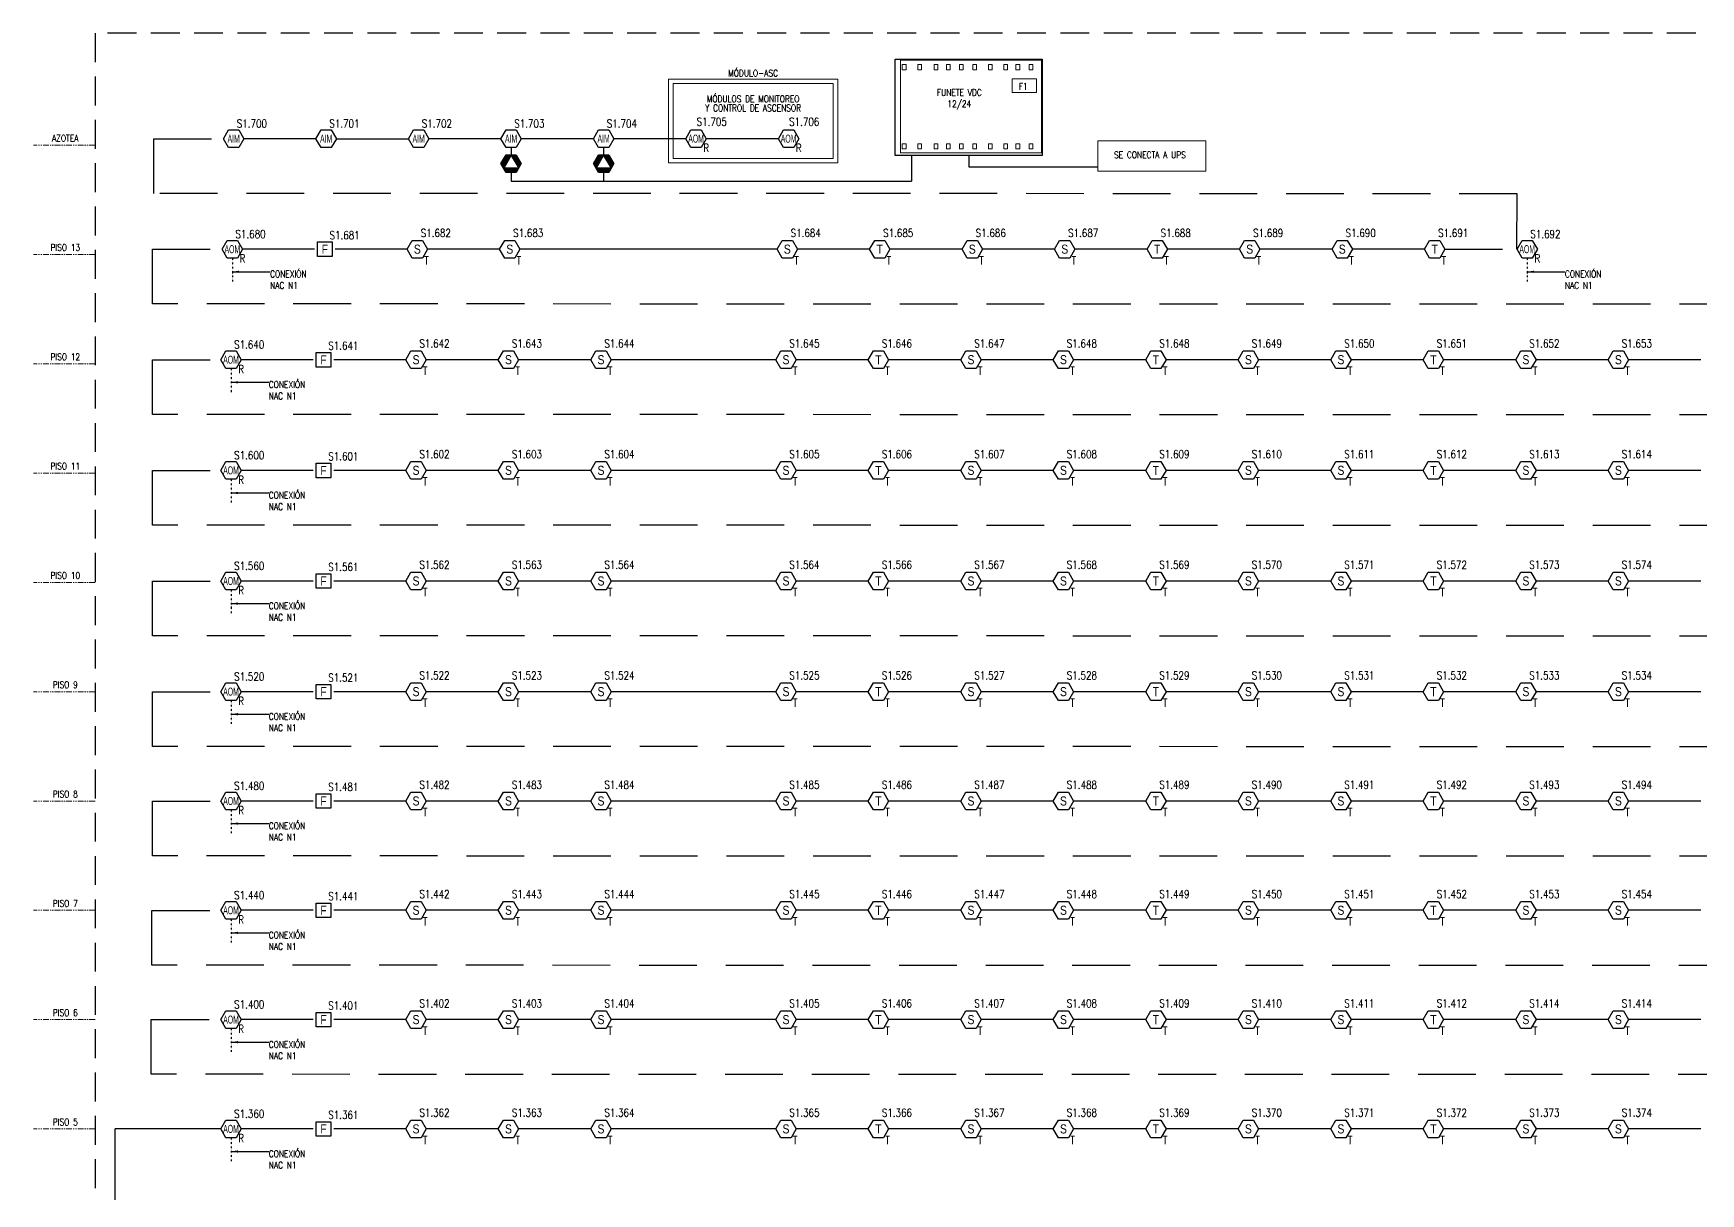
# Model space of a CAD drawing. Header units: millimetres. Extents: x 211731 to 284860, y 77995 to 131609.
# Drawn here: x 216872 to 253537, y 106087 to 131609 of the extents above; entities that cross this region are included whole.
import ezdxf

# ---------------------------------------------------------------- set-up
doc = ezdxf.new("R2010")
doc.units = ezdxf.units.MM
for name, pattern in [('AQ-06 (CORTES Y ELEVACIONES)-MANATI 2 - 17-12-12$0$EJE ESC 25 000$1${ Batten }', [0]), ('DIVIDE2', [15.875, 6.35, -3.175, 0, -3.175, 0, -3.175]), ('HIDDEN', [9.525, 6.35, -3.175]), ('PHANTOM', [63.5, 31.75, -6.35, 6.35, -6.35, 6.35, -6.35])]:
    doc.linetypes.add(name, pattern=pattern)
for name, color, linetype, lineweight in [('VCS_D&A (NAC)', 4, 'DIVIDE2', 30), ('VCS_D&A (SLC)', 92, 'Continuous', 30), ('VCS_EQUIPOS', 7, 'Continuous', 30), ('VCS_LINEA FINA', 232, 'Continuous', 20), ('VCS_TEXTO 0 (EQ.)', 160, 'Continuous', 15), ('VCS_TEXTO 1(TAG)', 7, 'Continuous', 15), ('VCS_TEXTO 2 (NOTAS)', 7, 'Continuous', 15)]:
    doc.layers.add(name, color=color, linetype=linetype, lineweight=lineweight)
doc.layers.add('VCS_METAL', color=60, linetype='Continuous')
doc.styles.get("Standard").update_dxf_attribs({"font": 'arial.ttf'})
doc.styles.add('VCS', font='romans.shx', dxfattribs={"width": 0.8, "height": 2.4})
doc.styles.add('VCS_2', font='romans.shx', dxfattribs={"width": 0.8, "height": 2})
doc.styles.add('VLD_2.5', font='romans.shx', dxfattribs={"width": 0.8, "height": 125})
doc.dimstyles.get("Standard").update_dxf_attribs({"dimtxt": 0.18, "dimasz": 0.18, "dimexe": 0.18, "dimexo": 0.0625, "dimgap": 0.09, "dimtad": 0, "dimtih": 1, "dimtoh": 1, "dimdec": 4, "dimzin": 0, "dimdsep": 46, "dimtxsty": 'Standard', "dimcen": 0.09, "dimadec": 0, "dimazin": 0, "dimtfac": 1, "dimtdec": 4, "dimtofl": 0, "dimtmove": 0, "dimatfit": 3, "dimfxl": 1, "dimtolj": 1, "dimtzin": 0, "dimarcsym": 0})

# ---------------------------------------------------------------- blocks, each defined once
blk = doc.blocks.new('Módulo de control (relay)')
at = {"layer": 'VCS_EQUIPOS'}
blk.add_lwpolyline([(1.4, -2.42), (-1.4, -2.42), (-2.8, 0), (-1.4, 2.42), (1.4, 2.42), (2.8, 0)], close=True, dxfattribs=at)
at = {"layer": 'VCS_TEXTO 0 (EQ.)', "color": 175, "insert": (0, 0), "char_height": 2.2, "attachment_point": 5}
blk.add_mtext('{\\fArial Narrow|b0|i0|c0|p34;\\W0.6;\\C160;AOM}', dxfattribs=at)
at = {"layer": 'VCS_TEXTO 1(TAG)', "style": 'VCS', "width": 0.8}
for tag, p in [('D1', (0.87, 3.07)), ('D2', (0.87, -5.61))]:
    blk.add_attdef(tag, p, '', height=2.2, dxfattribs=at)
blk = doc.blocks.new('Módulo de monitoreo')
blk.add_lwpolyline([(1.4, -2.42), (-1.4, -2.42), (-2.8, 0), (-1.4, 2.42), (1.4, 2.42), (2.8, 0)], close=True)
at = {"layer": 'VCS_TEXTO 0 (EQ.)', "color": 175, "insert": (0, 0), "char_height": 2.2, "attachment_point": 5}
blk.add_mtext('{\\fArial Narrow|b0|i0|c0|p34;\\W0.6;\\C160;AIM}', dxfattribs=at)
at = {"layer": 'VCS_TEXTO 1(TAG)', "style": 'VCS', "width": 0.8}
for tag, p in [('D1', (0.87, 3.07)), ('D2', (0.87, -5.61))]:
    blk.add_attdef(tag, p, '', height=2.2, dxfattribs=at)
blk = doc.blocks.new('Detector de  GAS')
at = {"layer": 'VCS_TEXTO 0 (EQ.)'}
h = blk.add_hatch(color=160, dxfattribs=at)
h.dxf.hatch_style = 1
h.paths.add_polyline_path([(0, 2.22), (2.1, -1.21), (2.8, 0), (1.4, 2.42), (-1.4, 2.42), (-2.8, 0), (-1.4, -2.42), (1.4, -2.42), (2.1, -1.21), (-1.93, -1.11)])
blk.add_lwpolyline([(1.4, -2.42), (-1.4, -2.42), (-2.8, 0), (-1.4, 2.42), (1.4, 2.42), (2.8, 0)], close=True)
blk.add_lwpolyline([(0, 2.22), (2.1, -1.21), (-1.93, -1.11), (0, 2.22)])
at = {"layer": 'VCS_TEXTO 1(TAG)', "style": 'VLD_2.5', "width": 0.8}
for tag, p in [('D1', (2.1, 1.94)), ('D2', (1.93, -4.19))]:
    blk.add_attdef(tag, p, '', height=1.8, dxfattribs=at)
blk = doc.blocks.new('Detector de humo_')
blk.add_lwpolyline([(1.4, -2.42), (-1.4, -2.42), (-2.8, 0), (-1.4, 2.42), (1.4, 2.42), (2.8, 0)], close=True)
at = {"layer": 'VCS_TEXTO 0 (EQ.)', "color": 175, "insert": (0, 0), "char_height": 2.5, "attachment_point": 5}
blk.add_mtext('{\\fArial Narrow|b0|i0|c0|p34;\\C160;S}', dxfattribs=at)
at = {"layer": 'VCS_TEXTO 1(TAG)', "style": 'VCS', "width": 0.8}
for tag, p in [('D1', (0.93, 3.37)), ('D2', (1.93, -4.19))]:
    blk.add_attdef(tag, p, '', height=2.2, dxfattribs=at)
blk = doc.blocks.new('Estación manual de alarma')
blk.add_lwpolyline([(-2, 2), (2, 2), (2, -2), (-2, -2)], close=True)
at = {"layer": 'VCS_TEXTO 0 (EQ.)', "color": 175, "insert": (0, 0), "char_height": 2.5, "attachment_point": 5}
blk.add_mtext('{\\fArial Narrow|b0|i0|c0|p34;\\C160;F}', dxfattribs=at)
at = {"layer": 'VCS_TEXTO 1(TAG)', "style": 'VCS', "width": 0.8}
for tag, p in [('EM1', (2.83, -0.74)), ('EM2', (-7.06, -4.23))]:
    blk.add_attdef(tag, p, '', height=2.2, dxfattribs=at)

msp = doc.modelspace()

# ---------------------------------------------------------------- linework, layer by layer
at = {"linetype": 'HIDDEN', "ltscale": 100}
msp.add_lwpolyline([(218229, 96793), (284860, 96793), (284860, 131609), (218229, 131609)], close=True, dxfattribs=at)
for points in [[(235597, 126666), (235373, 126666), (235261, 126860), (235373, 127054), (235597, 127054), (235709, 126860)], [(241698, 126666), (241474, 126666), (241362, 126860), (241474, 127054), (241698, 127054), (241810, 126860)], [(247800, 126666), (247576, 126666), (247464, 126860), (247576, 127054), (247800, 127054), (247912, 126860)], [(235568, 124235), (235344, 124235), (235232, 124429), (235344, 124623), (235568, 124623), (235680, 124429)], [(241669, 124235), (241445, 124235), (241333, 124429), (241445, 124623), (241669, 124623), (241781, 124429)], [(247771, 124235), (247547, 124235), (247435, 124429), (247547, 124623), (247771, 124623), (247883, 124429)], [(235568, 121801), (235344, 121801), (235232, 121995), (235344, 122189), (235568, 122189), (235680, 121995)], [(241669, 121801), (241445, 121801), (241333, 121995), (241445, 122189), (241669, 122189), (241781, 121995)], [(247771, 121801), (247547, 121801), (247435, 121995), (247547, 122189), (247771, 122189), (247883, 121995)], [(235568, 119368), (235344, 119368), (235232, 119562), (235344, 119756), (235568, 119756), (235680, 119562)], [(241669, 119368), (241445, 119368), (241333, 119562), (241445, 119756), (241669, 119756), (241781, 119562)], [(247771, 119368), (247547, 119368), (247435, 119562), (247547, 119756), (247771, 119756), (247883, 119562)], [(235568, 116934), (235344, 116934), (235232, 117128), (235344, 117322), (235568, 117322), (235680, 117128)], [(241669, 116934), (241445, 116934), (241333, 117128), (241445, 117322), (241669, 117322), (241781, 117128)], [(247771, 116934), (247547, 116934), (247435, 117128), (247547, 117322), (247771, 117322), (247883, 117128)], [(235568, 114529), (235344, 114529), (235232, 114723), (235344, 114917), (235568, 114917), (235680, 114723)], [(241669, 114529), (241445, 114529), (241333, 114723), (241445, 114917), (241669, 114917), (241781, 114723)], [(247771, 114529), (247547, 114529), (247435, 114723), (247547, 114917), (247771, 114917), (247883, 114723)], [(235568, 112125), (235344, 112125), (235232, 112319), (235344, 112513), (235568, 112513), (235680, 112319)], [(241669, 112125), (241445, 112125), (241333, 112319), (241445, 112513), (241669, 112513), (241781, 112319)], [(247771, 112125), (247547, 112125), (247435, 112319), (247547, 112513), (247771, 112513), (247883, 112319)], [(235568, 109720), (235344, 109720), (235232, 109914), (235344, 110108), (235568, 110108), (235680, 109914)], [(241669, 109720), (241445, 109720), (241333, 109914), (241445, 110108), (241669, 110108), (241781, 109914)], [(247771, 109720), (247547, 109720), (247435, 109914), (247547, 110108), (247771, 110108), (247883, 109914)], [(235568, 107316), (235344, 107316), (235232, 107510), (235344, 107704), (235568, 107704), (235680, 107510)], [(241669, 107316), (241445, 107316), (241333, 107510), (241445, 107704), (241669, 107704), (241781, 107510)], [(247771, 107316), (247547, 107316), (247435, 107510), (247547, 107704), (247771, 107704), (247883, 107510)]]:
    msp.add_lwpolyline(points, close=True)
at = {"layer": 'VCS_D&A (NAC)', "ltscale": 6}
for points in [[(221248, 126666), (221248, 126141)], [(249722, 126666), (249722, 126141)], [(221219, 124235), (221219, 123710)], [(221219, 121801), (221219, 121277)], [(221219, 119368), (221219, 118843)], [(221219, 116934), (221219, 116409)], [(221219, 114529), (221219, 114005)], [(221219, 112125), (221219, 111600)], [(221219, 109720), (221219, 109196)], [(221219, 107316), (221219, 106791)]]:
    msp.add_lwpolyline(points, dxfattribs=at)
at = {"layer": 'VCS_D&A (SLC)', "ltscale": 0.05}
for p, q in [((223087, 129291), (221501, 129291)), ((223535, 129291), (225121, 129291)), ((227154, 129291), (225569, 129291)), ((229188, 129291), (227602, 129291)), ((231222, 129291), (229636, 129291)), ((233256, 129291), (231670, 129291)), ((223058, 126860), (221472, 126860)), ((225092, 126860), (223506, 126860)), ((227125, 126860), (225540, 126860)), ((233227, 126860), (227573, 126860)), ((235261, 126860), (233675, 126860)), ((237295, 126860), (235709, 126860)), ((239329, 126860), (237743, 126860)), ((241362, 126860), (239777, 126860)), ((243396, 126860), (241810, 126860)), ((245430, 126860), (243844, 126860)), ((247464, 126860), (245878, 126860)), ((223029, 124429), (221443, 124429)), ((225063, 124429), (223477, 124429)), ((227096, 124429), (225511, 124429)), ((229130, 124429), (227544, 124429)), ((233198, 124429), (229578, 124429)), ((235232, 124429), (233646, 124429)), ((237266, 124429), (235680, 124429)), ((239300, 124429), (237714, 124429)), ((241333, 124429), (239748, 124429)), ((243367, 124429), (241781, 124429)), ((245401, 124429), (243815, 124429)), ((247435, 124429), (245849, 124429)), ((249469, 124429), (247883, 124429)), ((251503, 124429), (249917, 124429)), ((253537, 124429), (251951, 124429)), ((223029, 121995), (221443, 121995)), ((225063, 121995), (223477, 121995)), ((227096, 121995), (225511, 121995)), ((229130, 121995), (227544, 121995)), ((233198, 121995), (229578, 121995)), ((235232, 121995), (233646, 121995)), ((237266, 121995), (235680, 121995)), ((239300, 121995), (237714, 121995)), ((241333, 121995), (239748, 121995)), ((243367, 121995), (241781, 121995)), ((245401, 121995), (243815, 121995)), ((247435, 121995), (245849, 121995)), ((249469, 121995), (247883, 121995)), ((251503, 121995), (249917, 121995)), ((253537, 121995), (251951, 121995)), ((223029, 119562), (221443, 119562)), ((225063, 119562), (223477, 119562)), ((227096, 119562), (225511, 119562)), ((229130, 119562), (227544, 119562)), ((233198, 119562), (229578, 119562)), ((235232, 119562), (233646, 119562)), ((237266, 119562), (235680, 119562)), ((239300, 119562), (237714, 119562)), ((241333, 119562), (239748, 119562)), ((243367, 119562), (241781, 119562)), ((245401, 119562), (243815, 119562)), ((247435, 119562), (245849, 119562)), ((249469, 119562), (247883, 119562)), ((251503, 119562), (249917, 119562)), ((253537, 119562), (251951, 119562)), ((223029, 117128), (221443, 117128)), ((225063, 117128), (223477, 117128)), ((227096, 117128), (225511, 117128)), ((229130, 117128), (227544, 117128)), ((233198, 117128), (229578, 117128)), ((235232, 117128), (233646, 117128)), ((237266, 117128), (235680, 117128)), ((239300, 117128), (237714, 117128)), ((241333, 117128), (239748, 117128)), ((243367, 117128), (241781, 117128)), ((245401, 117128), (243815, 117128)), ((247435, 117128), (245849, 117128)), ((249469, 117128), (247883, 117128)), ((251503, 117128), (249917, 117128)), ((253537, 117128), (251951, 117128)), ((223029, 114723), (221443, 114723)), ((225063, 114723), (223477, 114723)), ((227096, 114723), (225511, 114723)), ((229130, 114723), (227544, 114723)), ((233198, 114723), (229578, 114723)), ((235232, 114723), (233646, 114723)), ((237266, 114723), (235680, 114723)), ((239300, 114723), (237714, 114723)), ((241333, 114723), (239748, 114723)), ((243367, 114723), (241781, 114723)), ((245401, 114723), (243815, 114723)), ((247435, 114723), (245849, 114723)), ((249469, 114723), (247883, 114723)), ((251503, 114723), (249917, 114723)), ((253537, 114723), (251951, 114723)), ((223029, 112319), (221443, 112319)), ((225063, 112319), (223477, 112319)), ((227096, 112319), (225511, 112319)), ((229130, 112319), (227544, 112319)), ((233198, 112319), (229578, 112319)), ((235232, 112319), (233646, 112319)), ((237266, 112319), (235680, 112319)), ((239300, 112319), (237714, 112319)), ((241333, 112319), (239748, 112319)), ((243367, 112319), (241781, 112319)), ((245401, 112319), (243815, 112319)), ((247435, 112319), (245849, 112319)), ((249469, 112319), (247883, 112319)), ((251503, 112319), (249917, 112319)), ((253537, 112319), (251951, 112319)), ((223029, 109914), (221443, 109914)), ((225063, 109914), (223477, 109914)), ((227096, 109914), (225511, 109914)), ((229130, 109914), (227544, 109914)), ((233198, 109914), (229578, 109914)), ((235232, 109914), (233646, 109914)), ((237266, 109914), (235680, 109914)), ((239300, 109914), (237714, 109914)), ((241333, 109914), (239748, 109914)), ((243367, 109914), (241781, 109914)), ((245401, 109914), (243815, 109914)), ((247435, 109914), (245849, 109914)), ((249469, 109914), (247883, 109914)), ((251503, 109914), (249917, 109914)), ((253537, 109914), (251951, 109914)), ((223029, 107510), (221443, 107510)), ((225063, 107510), (223477, 107510)), ((227096, 107510), (225511, 107510)), ((229130, 107510), (227544, 107510)), ((233198, 107510), (229578, 107510)), ((235232, 107510), (233646, 107510)), ((237266, 107510), (235680, 107510)), ((239300, 107510), (237714, 107510)), ((241333, 107510), (239748, 107510)), ((243367, 107510), (241781, 107510)), ((245401, 107510), (243815, 107510)), ((247435, 107510), (245849, 107510)), ((249469, 107510), (247883, 107510)), ((251503, 107510), (249917, 107510)), ((253537, 107510), (251951, 107510))]:
    msp.add_line(p, q, dxfattribs=at)
at = {"layer": 'VCS_D&A (SLC)'}
msp.add_line((218673, 96420), (218673, 107510), dxfattribs=at)
at = {"layer": 'VCS_D&A (SLC)', "linetype": 'HIDDEN', "ltscale": 200}
for points in [[(247912, 126860), (249497, 126860), (249499, 128079), (219523, 128088), (219523, 129291), (221053, 129291)], [(264183, 124455), (265769, 124446), (265769, 125648), (219494, 125657), (219494, 126860), (221024, 126860)], [(264183, 122022), (265769, 122012), (265769, 123215), (219494, 123224), (219494, 124426), (221024, 124426)], [(264183, 119588), (265769, 119579), (265769, 120781), (219494, 120790), (219494, 121992), (221024, 121992)], [(264183, 117154), (265769, 117145), (265769, 118347), (219494, 118357), (219494, 119559), (221024, 119559)], [(264183, 114721), (265769, 114711), (265769, 115914), (219494, 115923), (219494, 117125), (221024, 117125)], [(264182, 112313), (265768, 112304), (265768, 113506), (219494, 113515), (219494, 114717), (221024, 114717)], [(264168, 109908), (265754, 109899), (265754, 111101), (219480, 111111), (219480, 112313), (221009, 112313)], [(264154, 107510), (265740, 107500), (265740, 108703), (219466, 108712), (219466, 109914), (220995, 109914)]]:
    msp.add_lwpolyline(points, dxfattribs=at)
at = {"layer": 'VCS_D&A (SLC)', "color": 30, "ltscale": 0.05}
for points in [[(227378, 129097), (227378, 128936)], [(229412, 129097), (229412, 128936)]]:
    msp.add_lwpolyline(points, dxfattribs=at)
at = {"layer": 'VCS_D&A (SLC)', "color": 220, "ltscale": 0.05}
for points in [[(236184, 128920), (236184, 128360)], [(227383, 128548), (227383, 128360), (236184, 128360)], [(229412, 128548), (229412, 128360)]]:
    msp.add_lwpolyline(points, dxfattribs=at)
at = {"layer": 'VCS_D&A (SLC)', "color": 10, "ltscale": 0.05}
msp.add_lwpolyline([(237440, 128920), (237440, 128671), (240280, 128671)], dxfattribs=at)
at = {"layer": 'VCS_D&A (SLC)'}
msp.add_lwpolyline([(220995, 107510), (218673, 107510)], dxfattribs=at)
at = {"layer": 'VCS_LINEA FINA'}
for points in [[(235938, 131021), (239040, 131021), (239040, 128981), (235938, 128981)], [(235980, 130920), (236063, 130920), (236063, 130809), (235980, 130809)], [(236322, 130920), (236405, 130920), (236405, 130809), (236322, 130809)], [(236680, 130920), (236763, 130920), (236763, 130809), (236680, 130809)], [(236949, 130920), (237032, 130920), (237032, 130809), (236949, 130809)], [(237238, 130920), (237321, 130920), (237321, 130809), (237238, 130809)], [(237531, 130920), (237614, 130920), (237614, 130809), (237531, 130809)], [(237873, 130920), (237956, 130920), (237956, 130809), (237873, 130809)], [(238212, 130920), (238295, 130920), (238295, 130809), (238212, 130809)], [(238480, 130920), (238563, 130920), (238563, 130809), (238480, 130809)], [(238770, 130920), (238853, 130920), (238853, 130809), (238770, 130809)], [(235980, 129177), (236063, 129177), (236063, 129066), (235980, 129066)], [(236322, 129177), (236405, 129177), (236405, 129066), (236322, 129066)], [(236680, 129177), (236763, 129177), (236763, 129066), (236680, 129066)], [(236949, 129177), (237032, 129177), (237032, 129066), (236949, 129066)], [(237238, 129177), (237321, 129177), (237321, 129066), (237238, 129066)], [(237531, 129177), (237614, 129177), (237614, 129066), (237531, 129066)], [(237873, 129177), (237956, 129177), (237956, 129066), (237873, 129066)], [(238212, 129177), (238295, 129177), (238295, 129066), (238212, 129066)], [(238480, 129177), (238563, 129177), (238563, 129066), (238480, 129066)], [(238770, 129177), (238853, 129177), (238853, 129066), (238770, 129066)]]:
    msp.add_lwpolyline(points, close=True, dxfattribs=at)
at = {"layer": 'VCS_LINEA FINA', "linetype": 'AQ-06 (CORTES Y ELEVACIONES)-MANATI 2 - 17-12-12$0$EJE ESC 25 000$1${ Batten }'}
msp.add_lwpolyline([(238396, 130606), (238935, 130606), (238935, 130311), (238396, 130311)], close=True, dxfattribs=at)
at = {"layer": 'VCS_METAL'}
msp.add_lwpolyline([(235827, 131038), (239054, 131038), (239054, 128920), (235827, 128920)], close=True, dxfattribs=at)
at = {"layer": 'VCS_TEXTO 1(TAG)', "linetype": 'PHANTOM', "ltscale": 4}
for points in [[(218229, 129151), (216872, 129151)], [(218229, 126746), (216872, 126746)], [(218229, 124342), (216872, 124342)], [(218229, 121937), (216872, 121937)], [(218229, 119532), (216872, 119532)], [(218229, 117128), (216872, 117128)], [(218229, 114723), (216872, 114723)], [(218229, 112319), (216872, 112319)], [(218229, 109914), (216872, 109914)], [(218229, 107510), (216872, 107510)]]:
    msp.add_lwpolyline(points, dxfattribs=at)
at = {"layer": 'VCS_TEXTO 2 (NOTAS)'}
for points in [[(230839, 130602), (234560, 130602), (234560, 128758), (230839, 128758)], [(230939, 130502), (234460, 130502), (234460, 128858), (230939, 128858)], [(240280, 129243), (242654, 129243), (242654, 128574), (240280, 128574)]]:
    msp.add_lwpolyline(points, close=True, dxfattribs=at)

# ---------------------------------------------------------------- block references
at = {"layer": 'VCS_EQUIPOS', "xscale": 80, "yscale": 80, "zscale": 80}
for p, values in [((221277, 129291), {'D1': 'S1.700'}), ((223311, 129291), {'D1': 'S1.701'}), ((225345, 129291), {'D1': 'S1.702'}), ((227378, 129291), {'D1': 'S1.703'}), ((229412, 129291), {'D1': 'S1.704'})]:
    msp.add_blockref('Módulo de monitoreo', p, dxfattribs=at).add_auto_attribs(values)
at = {"layer": 'VCS_EQUIPOS'}
ref = msp.add_blockref('Módulo de control (relay)', (231446, 129291), dxfattribs=dict(at, xscale=80, yscale=80, zscale=80))
ref.add_attrib('D1', 'S1.705', (231458, 129575), dxfattribs={"layer": 'VCS_TEXTO 1(TAG)', "height": 176, "style": 'VCS', "width": 0.8})
ref.add_attrib('D2', 'R', (231605, 128999), dxfattribs={"layer": 'VCS_TEXTO 1(TAG)', "height": 176, "style": 'VCS', "width": 0.8})
ref = msp.add_blockref('Módulo de control (relay)', (233480, 129291), dxfattribs=dict(at, xscale=80, yscale=80, zscale=80))
ref.add_attrib('D1', 'S1.706', (233492, 129575), dxfattribs={"layer": 'VCS_TEXTO 1(TAG)', "height": 176, "style": 'VCS', "width": 0.8})
ref.add_attrib('D2', 'R', (233639, 128999), dxfattribs={"layer": 'VCS_TEXTO 1(TAG)', "height": 176, "style": 'VCS', "width": 0.8})
at = {"layer": 'VCS_EQUIPOS', "xscale": 80, "yscale": 80, "zscale": 80}
for p in [(227378, 128742), (229412, 128742)]:
    msp.add_blockref('Detector de  GAS', p, dxfattribs=at)
at = {"layer": 'VCS_EQUIPOS'}
ref = msp.add_blockref('Módulo de control (relay)', (221248, 126860), dxfattribs=dict(at, xscale=80, yscale=80, zscale=80))
ref.add_attrib('D1', 'S1.680', (221317, 127105), dxfattribs={"layer": 'VCS_TEXTO 1(TAG)', "height": 176, "style": 'VCS', "width": 0.8})
ref.add_attrib('D2', 'R', (221407, 126568), dxfattribs={"layer": 'VCS_TEXTO 1(TAG)', "height": 176, "style": 'VCS', "width": 0.8})
at = {"layer": 'VCS_EQUIPOS', "lineweight": 0, "ltscale": 3}
ref = msp.add_blockref('Estación manual de alarma', (223282, 126860), dxfattribs=dict(at, xscale=80, yscale=80, zscale=80))
ref.add_attrib('EM1', 'S1.681', (223386, 127081), dxfattribs={"layer": 'VCS_TEXTO 1(TAG)', "height": 176, "style": 'VCS', "width": 0.8})
at = {"layer": 'VCS_EQUIPOS', "lineweight": 0, "ltscale": 3, "xscale": 80, "yscale": 80, "zscale": 80}
for p, values in [((225316, 126860), {'D1': 'S1.682', 'D2': 'T'}), ((227349, 126860), {'D1': 'S1.683', 'D2': 'T'}), ((233451, 126860), {'D1': 'S1.684', 'D2': 'T'}), ((237519, 126860), {'D1': 'S1.686', 'D2': 'T'}), ((239553, 126860), {'D1': 'S1.687', 'D2': 'T'}), ((243620, 126860), {'D1': 'S1.689', 'D2': 'T'}), ((245654, 126860), {'D1': 'S1.690', 'D2': 'T'}), ((225287, 124429), {'D1': 'S1.642', 'D2': 'T'}), ((227320, 124429), {'D1': 'S1.643', 'D2': 'T'}), ((229354, 124429), {'D1': 'S1.644', 'D2': 'T'}), ((233422, 124429), {'D1': 'S1.645', 'D2': 'T'}), ((237490, 124429), {'D1': 'S1.647', 'D2': 'T'}), ((239524, 124429), {'D1': 'S1.648', 'D2': 'T'}), ((243591, 124429), {'D1': 'S1.649', 'D2': 'T'}), ((245625, 124429), {'D1': 'S1.650', 'D2': 'T'}), ((249693, 124429), {'D1': 'S1.652', 'D2': 'T'}), ((251727, 124429), {'D1': 'S1.653', 'D2': 'T'}), ((225287, 121995), {'D1': 'S1.602', 'D2': 'T'}), ((227320, 121995), {'D1': 'S1.603', 'D2': 'T'}), ((229354, 121995), {'D1': 'S1.604', 'D2': 'T'}), ((233422, 121995), {'D1': 'S1.605', 'D2': 'T'}), ((237490, 121995), {'D1': 'S1.607', 'D2': 'T'}), ((239524, 121995), {'D1': 'S1.608', 'D2': 'T'}), ((243591, 121995), {'D1': 'S1.610', 'D2': 'T'}), ((245625, 121995), {'D1': 'S1.611', 'D2': 'T'}), ((249693, 121995), {'D1': 'S1.613', 'D2': 'T'}), ((251727, 121995), {'D1': 'S1.614', 'D2': 'T'}), ((225287, 119562), {'D1': 'S1.562', 'D2': 'T'}), ((227320, 119562), {'D1': 'S1.563', 'D2': 'T'}), ((229354, 119562), {'D1': 'S1.564', 'D2': 'T'}), ((233422, 119562), {'D1': 'S1.564', 'D2': 'T'}), ((237490, 119562), {'D1': 'S1.567', 'D2': 'T'}), ((239524, 119562), {'D1': 'S1.568', 'D2': 'T'}), ((243591, 119562), {'D1': 'S1.570', 'D2': 'T'}), ((245625, 119562), {'D1': 'S1.571', 'D2': 'T'}), ((249693, 119562), {'D1': 'S1.573', 'D2': 'T'}), ((251727, 119562), {'D1': 'S1.574', 'D2': 'T'}), ((225287, 117128), {'D1': 'S1.522', 'D2': 'T'}), ((227320, 117128), {'D1': 'S1.523', 'D2': 'T'}), ((229354, 117128), {'D1': 'S1.524', 'D2': 'T'}), ((233422, 117128), {'D1': 'S1.525', 'D2': 'T'}), ((237490, 117128), {'D1': 'S1.527', 'D2': 'T'}), ((239524, 117128), {'D1': 'S1.528', 'D2': 'T'}), ((243591, 117128), {'D1': 'S1.530', 'D2': 'T'}), ((245625, 117128), {'D1': 'S1.531', 'D2': 'T'}), ((249693, 117128), {'D1': 'S1.533', 'D2': 'T'}), ((251727, 117128), {'D1': 'S1.534', 'D2': 'T'}), ((225287, 114723), {'D1': 'S1.482', 'D2': 'T'}), ((227320, 114723), {'D1': 'S1.483', 'D2': 'T'}), ((229354, 114723), {'D1': 'S1.484', 'D2': 'T'}), ((233422, 114723), {'D1': 'S1.485', 'D2': 'T'}), ((237490, 114723), {'D1': 'S1.487', 'D2': 'T'}), ((239524, 114723), {'D1': 'S1.488', 'D2': 'T'}), ((243591, 114723), {'D1': 'S1.490', 'D2': 'T'}), ((245625, 114723), {'D1': 'S1.491', 'D2': 'T'}), ((249693, 114723), {'D1': 'S1.493', 'D2': 'T'}), ((251727, 114723), {'D1': 'S1.494', 'D2': 'T'}), ((225287, 112319), {'D1': 'S1.442', 'D2': 'T'}), ((227320, 112319), {'D1': 'S1.443', 'D2': 'T'}), ((229354, 112319), {'D1': 'S1.444', 'D2': 'T'}), ((233422, 112319), {'D1': 'S1.445', 'D2': 'T'}), ((237490, 112319), {'D1': 'S1.447', 'D2': 'T'}), ((239524, 112319), {'D1': 'S1.448', 'D2': 'T'}), ((243591, 112319), {'D1': 'S1.450', 'D2': 'T'}), ((245625, 112319), {'D1': 'S1.451', 'D2': 'T'}), ((249693, 112319), {'D1': 'S1.453', 'D2': 'T'}), ((251727, 112319), {'D1': 'S1.454', 'D2': 'T'}), ((225287, 109914), {'D1': 'S1.402', 'D2': 'T'}), ((227320, 109914), {'D1': 'S1.403', 'D2': 'T'}), ((229354, 109914), {'D1': 'S1.404', 'D2': 'T'}), ((233422, 109914), {'D1': 'S1.405', 'D2': 'T'}), ((237490, 109914), {'D1': 'S1.407', 'D2': 'T'}), ((239524, 109914), {'D1': 'S1.408', 'D2': 'T'}), ((243591, 109914), {'D1': 'S1.410', 'D2': 'T'}), ((245625, 109914), {'D1': 'S1.411', 'D2': 'T'}), ((249693, 109914), {'D1': 'S1.414', 'D2': 'T'}), ((251727, 109914), {'D1': 'S1.414', 'D2': 'T'}), ((225287, 107510), {'D1': 'S1.362', 'D2': 'T'}), ((227320, 107510), {'D1': 'S1.363', 'D2': 'T'}), ((229354, 107510), {'D1': 'S1.364', 'D2': 'T'}), ((233422, 107510), {'D1': 'S1.365', 'D2': 'T'}), ((237490, 107510), {'D1': 'S1.367', 'D2': 'T'}), ((239524, 107510), {'D1': 'S1.368', 'D2': 'T'}), ((243591, 107510), {'D1': 'S1.370', 'D2': 'T'}), ((245625, 107510), {'D1': 'S1.371', 'D2': 'T'}), ((249693, 107510), {'D1': 'S1.373', 'D2': 'T'}), ((251727, 107510), {'D1': 'S1.374', 'D2': 'T'})]:
    msp.add_blockref('Detector de humo_', p, dxfattribs=at).add_auto_attribs(values)
at = {"layer": 'VCS_EQUIPOS'}
ref = msp.add_blockref('Módulo de control (relay)', (249722, 126860), dxfattribs=dict(at, xscale=80, yscale=80, zscale=80))
ref.add_attrib('D1', 'S1.692', (249791, 127105), dxfattribs={"layer": 'VCS_TEXTO 1(TAG)', "height": 176, "style": 'VCS', "width": 0.8})
ref.add_attrib('D2', 'R', (249881, 126568), dxfattribs={"layer": 'VCS_TEXTO 1(TAG)', "height": 176, "style": 'VCS', "width": 0.8})
ref = msp.add_blockref('Módulo de control (relay)', (221219, 124429), dxfattribs=dict(at, xscale=80, yscale=80, zscale=80))
ref.add_attrib('D1', 'S1.640', (221288, 124674), dxfattribs={"layer": 'VCS_TEXTO 1(TAG)', "height": 176, "style": 'VCS', "width": 0.8})
ref.add_attrib('D2', 'R', (221378, 124137), dxfattribs={"layer": 'VCS_TEXTO 1(TAG)', "height": 176, "style": 'VCS', "width": 0.8})
at = {"layer": 'VCS_EQUIPOS', "lineweight": 0, "ltscale": 3}
ref = msp.add_blockref('Estación manual de alarma', (223253, 124429), dxfattribs=dict(at, xscale=80, yscale=80, zscale=80))
ref.add_attrib('EM1', 'S1.641', (223357, 124650), dxfattribs={"layer": 'VCS_TEXTO 1(TAG)', "height": 176, "style": 'VCS', "width": 0.8})
at = {"layer": 'VCS_EQUIPOS'}
ref = msp.add_blockref('Módulo de control (relay)', (221219, 121995), dxfattribs=dict(at, xscale=80, yscale=80, zscale=80))
ref.add_attrib('D1', 'S1.600', (221288, 122241), dxfattribs={"layer": 'VCS_TEXTO 1(TAG)', "height": 176, "style": 'VCS', "width": 0.8})
ref.add_attrib('D2', 'R', (221378, 121703), dxfattribs={"layer": 'VCS_TEXTO 1(TAG)', "height": 176, "style": 'VCS', "width": 0.8})
at = {"layer": 'VCS_EQUIPOS', "lineweight": 0, "ltscale": 3}
ref = msp.add_blockref('Estación manual de alarma', (223253, 121995), dxfattribs=dict(at, xscale=80, yscale=80, zscale=80))
ref.add_attrib('EM1', 'S1.601', (223357, 122216), dxfattribs={"layer": 'VCS_TEXTO 1(TAG)', "height": 176, "style": 'VCS', "width": 0.8})
at = {"layer": 'VCS_EQUIPOS'}
ref = msp.add_blockref('Módulo de control (relay)', (221219, 119562), dxfattribs=dict(at, xscale=80, yscale=80, zscale=80))
ref.add_attrib('D1', 'S1.560', (221288, 119807), dxfattribs={"layer": 'VCS_TEXTO 1(TAG)', "height": 176, "style": 'VCS', "width": 0.8})
ref.add_attrib('D2', 'R', (221378, 119270), dxfattribs={"layer": 'VCS_TEXTO 1(TAG)', "height": 176, "style": 'VCS', "width": 0.8})
at = {"layer": 'VCS_EQUIPOS', "lineweight": 0, "ltscale": 3}
ref = msp.add_blockref('Estación manual de alarma', (223253, 119562), dxfattribs=dict(at, xscale=80, yscale=80, zscale=80))
ref.add_attrib('EM1', 'S1.561', (223357, 119783), dxfattribs={"layer": 'VCS_TEXTO 1(TAG)', "height": 176, "style": 'VCS', "width": 0.8})
at = {"layer": 'VCS_EQUIPOS'}
ref = msp.add_blockref('Módulo de control (relay)', (221219, 117128), dxfattribs=dict(at, xscale=80, yscale=80, zscale=80))
ref.add_attrib('D1', 'S1.520', (221288, 117373), dxfattribs={"layer": 'VCS_TEXTO 1(TAG)', "height": 176, "style": 'VCS', "width": 0.8})
ref.add_attrib('D2', 'R', (221378, 116836), dxfattribs={"layer": 'VCS_TEXTO 1(TAG)', "height": 176, "style": 'VCS', "width": 0.8})
at = {"layer": 'VCS_EQUIPOS', "lineweight": 0, "ltscale": 3}
ref = msp.add_blockref('Estación manual de alarma', (223253, 117128), dxfattribs=dict(at, xscale=80, yscale=80, zscale=80))
ref.add_attrib('EM1', 'S1.521', (223357, 117349), dxfattribs={"layer": 'VCS_TEXTO 1(TAG)', "height": 176, "style": 'VCS', "width": 0.8})
at = {"layer": 'VCS_EQUIPOS'}
ref = msp.add_blockref('Módulo de control (relay)', (221219, 114723), dxfattribs=dict(at, xscale=80, yscale=80, zscale=80))
ref.add_attrib('D1', 'S1.480', (221288, 114969), dxfattribs={"layer": 'VCS_TEXTO 1(TAG)', "height": 176, "style": 'VCS', "width": 0.8})
ref.add_attrib('D2', 'R', (221378, 114431), dxfattribs={"layer": 'VCS_TEXTO 1(TAG)', "height": 176, "style": 'VCS', "width": 0.8})
at = {"layer": 'VCS_EQUIPOS', "lineweight": 0, "ltscale": 3}
ref = msp.add_blockref('Estación manual de alarma', (223253, 114723), dxfattribs=dict(at, xscale=80, yscale=80, zscale=80))
ref.add_attrib('EM1', 'S1.481', (223357, 114945), dxfattribs={"layer": 'VCS_TEXTO 1(TAG)', "height": 176, "style": 'VCS', "width": 0.8})
at = {"layer": 'VCS_EQUIPOS'}
ref = msp.add_blockref('Módulo de control (relay)', (221219, 112319), dxfattribs=dict(at, xscale=80, yscale=80, zscale=80))
ref.add_attrib('D1', 'S1.440', (221288, 112564), dxfattribs={"layer": 'VCS_TEXTO 1(TAG)', "height": 176, "style": 'VCS', "width": 0.8})
ref.add_attrib('D2', 'R', (221378, 112027), dxfattribs={"layer": 'VCS_TEXTO 1(TAG)', "height": 176, "style": 'VCS', "width": 0.8})
at = {"layer": 'VCS_EQUIPOS', "lineweight": 0, "ltscale": 3}
ref = msp.add_blockref('Estación manual de alarma', (223253, 112319), dxfattribs=dict(at, xscale=80, yscale=80, zscale=80))
ref.add_attrib('EM1', 'S1.441', (223357, 112540), dxfattribs={"layer": 'VCS_TEXTO 1(TAG)', "height": 176, "style": 'VCS', "width": 0.8})
at = {"layer": 'VCS_EQUIPOS'}
ref = msp.add_blockref('Módulo de control (relay)', (221219, 109914), dxfattribs=dict(at, xscale=80, yscale=80, zscale=80))
ref.add_attrib('D1', 'S1.400', (221288, 110160), dxfattribs={"layer": 'VCS_TEXTO 1(TAG)', "height": 176, "style": 'VCS', "width": 0.8})
ref.add_attrib('D2', 'R', (221378, 109622), dxfattribs={"layer": 'VCS_TEXTO 1(TAG)', "height": 176, "style": 'VCS', "width": 0.8})
at = {"layer": 'VCS_EQUIPOS', "lineweight": 0, "ltscale": 3}
ref = msp.add_blockref('Estación manual de alarma', (223253, 109914), dxfattribs=dict(at, xscale=80, yscale=80, zscale=80))
ref.add_attrib('EM1', 'S1.401', (223357, 110135), dxfattribs={"layer": 'VCS_TEXTO 1(TAG)', "height": 176, "style": 'VCS', "width": 0.8})
at = {"layer": 'VCS_EQUIPOS'}
ref = msp.add_blockref('Módulo de control (relay)', (221219, 107510), dxfattribs=dict(at, xscale=80, yscale=80, zscale=80))
ref.add_attrib('D1', 'S1.360', (221288, 107755), dxfattribs={"layer": 'VCS_TEXTO 1(TAG)', "height": 176, "style": 'VCS', "width": 0.8})
ref.add_attrib('D2', 'R', (221378, 107218), dxfattribs={"layer": 'VCS_TEXTO 1(TAG)', "height": 176, "style": 'VCS', "width": 0.8})
at = {"layer": 'VCS_EQUIPOS', "lineweight": 0, "ltscale": 3}
ref = msp.add_blockref('Estación manual de alarma', (223253, 107510), dxfattribs=dict(at, xscale=80, yscale=80, zscale=80))
ref.add_attrib('EM1', 'S1.361', (223357, 107731), dxfattribs={"layer": 'VCS_TEXTO 1(TAG)', "height": 176, "style": 'VCS', "width": 0.8})

# ---------------------------------------------------------------- texts
at = {"layer": 'VCS_TEXTO 0 (EQ.)', "color": 175, "char_height": 200, "attachment_point": 5}
for insert in [(235485, 126860), (241586, 126860), (247688, 126860), (235456, 124429), (241557, 124429), (247659, 124429), (235456, 121995), (241557, 121995), (247659, 121995), (235456, 119562), (241557, 119562), (247659, 119562), (235456, 117128), (241557, 117128), (247659, 117128), (235456, 114723), (241557, 114723), (247659, 114723), (235456, 112319), (241557, 112319), (247659, 112319), (235456, 109914), (241557, 109914), (247659, 109914), (235456, 107510), (241557, 107510), (247659, 107510)]:
    msp.add_mtext('{\\fArial Narrow|b0|i0|c0|p34;\\C160;T}', dxfattribs=dict(at, insert=insert))
at = {"layer": 'VCS_TEXTO 1(TAG)', "style": 'VCS', "width": 0.8}
for tag, p in [('S1.685', (235560, 127129)), ('S1.688', (241661, 127129)), ('S1.691', (247763, 127129)), ('T', (235639, 126525)), ('T', (241741, 126525)), ('T', (247842, 126525)), ('S1.646', (235531, 124698)), ('S1.648', (241632, 124698)), ('S1.651', (247734, 124698)), ('T', (235610, 124094)), ('T', (241712, 124094)), ('T', (247813, 124094)), ('S1.606', (235531, 122264)), ('S1.609', (241632, 122264)), ('S1.612', (247734, 122264)), ('T', (235610, 121660)), ('T', (241712, 121660)), ('T', (247813, 121660)), ('S1.566', (235531, 119831)), ('S1.569', (241632, 119831)), ('S1.572', (247734, 119831)), ('T', (235610, 119226)), ('T', (241712, 119226)), ('T', (247813, 119226)), ('S1.526', (235531, 117397)), ('S1.529', (241632, 117397)), ('S1.532', (247734, 117397)), ('T', (235610, 116793)), ('T', (241712, 116793)), ('T', (247813, 116793)), ('S1.486', (235531, 114993)), ('S1.489', (241632, 114993)), ('S1.492', (247734, 114993)), ('T', (235610, 114388)), ('T', (241712, 114388)), ('T', (247813, 114388)), ('S1.446', (235531, 112588)), ('S1.449', (241632, 112588)), ('S1.452', (247734, 112588)), ('T', (235610, 111984)), ('T', (241712, 111984)), ('T', (247813, 111984)), ('S1.406', (235531, 110184)), ('S1.409', (241632, 110184)), ('S1.412', (247734, 110184)), ('T', (235610, 109579)), ('T', (241712, 109579)), ('T', (247813, 109579)), ('S1.366', (235531, 107779)), ('S1.369', (241632, 107779)), ('S1.372', (247734, 107779)), ('T', (235610, 107175)), ('T', (241712, 107175)), ('T', (247813, 107175))]:
    msp.add_attdef(tag, p, '', height=176, dxfattribs=at)
at = {"layer": 'VCS_TEXTO 2 (NOTAS)', "style": 'VCS_2', "width": 0.8}
msp.add_text('F1', height=150, dxfattribs=at).set_placement((238543, 130366))
at = {"layer": 'VCS_TEXTO 2 (NOTAS)', "char_height": 150, "style": 'VCS_2'}
for s, insert, width, attachment_point in [('\\A1;MÓDULO-ASC', (232699, 130733), 1639.35, 5), ('\\A1;MÓDULOS DE MONITOREO ', (232699, 130167), 2298.64, 5), ('\\pxqc;FUNETE VDC\\P12/24', (237235, 130158), 1639.35, 5), ('\\A1;Y CONTROL DE ASCENSOR', (232699, 129965), 2412.93, 5), ('\\A1;\\pxqc;AZOTEA', (217574, 129302), 2303.17, 5), ('\\A1;\\pxqc;SE CONECTA A UPS', (242578, 128936), 2303.17, 6), ('\\A1;\\pxqc;PISO 13', (217574, 126898), 2303.17, 5), ('\\A1;CONEXIÓN \\PNAC N1', (222078, 126389), 976.79, 1), ('\\A1;CONEXIÓN \\PNAC N1', (250552, 126389), 976.79, 1), ('\\A1;\\pxqc;PISO 12', (217574, 124493), 2303.17, 5), ('\\A1;CONEXIÓN \\PNAC N1', (222049, 123958), 976.79, 1), ('\\A1;\\pxqc;PISO 11', (217574, 122089), 2303.17, 5), ('\\A1;CONEXIÓN \\PNAC N1', (222049, 121524), 976.79, 1), ('\\A1;\\pxqc;PISO 10', (217574, 119684), 2303.17, 5), ('\\A1;CONEXIÓN \\PNAC N1', (222049, 119090), 976.79, 1), ('\\A1;\\pxqc;PISO 9', (217574, 117280), 2303.17, 5), ('\\A1;CONEXIÓN \\PNAC N1', (222049, 116657), 976.79, 1), ('\\A1;\\pxqc;PISO 8', (217574, 114875), 2303.17, 5), ('\\A1;CONEXIÓN \\PNAC N1', (222049, 114252), 976.79, 1), ('\\A1;\\pxqc;PISO 7', (217574, 112470), 2303.17, 5), ('\\A1;CONEXIÓN \\PNAC N1', (222049, 111848), 976.79, 1), ('\\A1;\\pxqc;PISO 6', (217574, 110066), 2303.17, 5), ('\\A1;CONEXIÓN \\PNAC N1', (222049, 109443), 976.79, 1), ('\\A1;PISO 5', (217574, 107661), 2303.17, 5), ('\\A1;CONEXIÓN \\PNAC N1', (222049, 107039), 976.79, 1)]:
    msp.add_mtext(s, dxfattribs=dict(at, insert=insert, width=width, attachment_point=attachment_point))

# ---------------------------------------------------------------- leaders
at = {"layer": 'VCS_TEXTO 2 (NOTAS)', "annotation_type": 0, "has_hookline": 1, "hookline_direction": 0, "text_width": 846}
for points in [[(221248, 126364), (221885, 126364), (222076, 126364)], [(249722, 126364), (250359, 126364), (250550, 126364)], [(221219, 123933), (221856, 123933), (222047, 123933)], [(221219, 121499), (221856, 121499), (222047, 121499)], [(221219, 119065), (221856, 119065), (222047, 119065)], [(221219, 116632), (221856, 116632), (222047, 116632)], [(221219, 114227), (221856, 114227), (222047, 114227)], [(221219, 111823), (221856, 111823), (222047, 111823)], [(221219, 109418), (221856, 109418), (222047, 109418)], [(221219, 107014), (221856, 107014), (222047, 107014)]]:
    msp.add_leader(points, dimstyle='Standard', override={"dimscale": 20, "dimasz": 7.5, "dimtad": 0}, dxfattribs=at)

doc.saveas('drawing.dxf')
